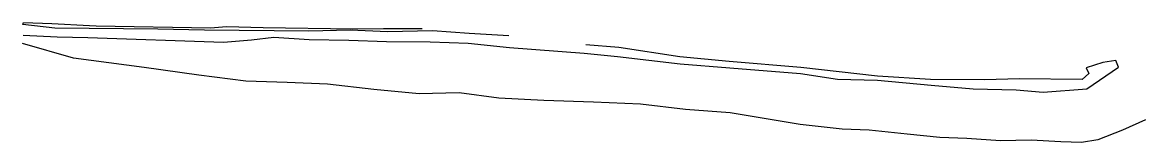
# Model space of a CAD drawing. Header units: metres. Extents: x -9 to 122, y 119 to 133.
import ezdxf

# ---------------------------------------------------------------- set-up
doc = ezdxf.new("R2010")
doc.units = ezdxf.units.M

msp = doc.modelspace()

# ---------------------------------------------------------------- linework, layer by layer
for points in [[(47.502, 131.443, 107.779), (42.873, 131.7, 107.523), (38.593, 132.017, 107.173), (33.352, 131.89, 106.278), (29.044, 132.082, 105.105), (24.208, 131.982, 103.509), (12.036, 132.107, 99.572), (6.604, 132.228, 97.558), (-1.402, 132.289, 94.943), (-5.408, 132.332, 93.735), (-9.11, 132.753, 92.579), (-9.049, 132.989, 92.37), (-5.727, 132.876, 93.272), (-1.364, 132.638, 94.667), (-0.588, 132.603, 94.93), (12.75, 132.367, 99.622), (14.618, 132.523, 100.341), (18.855, 132.42, 101.767), (29.329, 132.252, 105.074), (32.899, 132.274, 105.864), (37.402, 132.285, 106.821)], [(121.645, 121.645, 101.413), (118.979, 120.449, 101.249), (116.088, 119.34, 101.066), (114.187, 119.007, 101.13), (111.792, 119.101, 101.148), (108.314, 119.281, 101.112), (104.741, 119.222, 100.786), (100.842, 119.479, 100.512), (97.673, 119.582, 100.052), (93.879, 119.969, 99.82), (89.452, 120.461, 99.662), (86.314, 120.563, 99.481), (81.413, 121.111, 99.171), (73.283, 122.449, 99.035), (68.053, 122.861, 98.567), (62.812, 123.456, 98.308), (57.365, 123.712, 97.971), (51.559, 123.913, 97.327), (46.319, 124.172, 97.009), (41.693, 124.802, 96.853), (37.049, 124.679, 96.461), (31.745, 125.2, 95.642), (26.369, 125.811, 95.004), (21.653, 125.99, 94.44), (16.865, 126.167, 93.581), (11.395, 126.852, 92.836), (5.006, 127.759, 92.099), (-3.2, 128.821, 91.298), (-9.161, 130.541, 91.363)]]:
    msp.add_polyline3d(points)
at = {"color": 1}
msp.add_polyline3d([(-9.06, 131.517, 92.63), (-5.105, 131.314, 93.845), (-1.533, 131.23, 94.899), (14.243, 130.68, 100.332), (17.524, 130.977, 101.33), (20.101, 131.26, 102.144), (24.234, 130.998, 103.472), (28.866, 130.941, 105.186), (33.224, 130.76, 106.177), (38.318, 130.723, 107.112), (42.751, 130.581, 107.459), (47.559, 130.089, 107.61), (56.246, 129.417, 107.874), (60.153, 129.009, 108.097), (67.448, 128.158, 108.44), (73.217, 127.712, 108.754), (81.464, 127.034, 109.22), (85.762, 126.378, 109.384), (90.42, 126.281, 109.67), (96.673, 125.681, 109.864), (101.584, 125.276, 110.027), (106.561, 125.155, 110.259), (109.704, 124.866, 110.512), (114.791, 125.264, 110.756), (118.513, 127.782, 111.263), (118.194, 128.552, 111.293), (116.67, 128.311, 111.169), (114.744, 127.705, 110.928), (115.044, 127.05, 110.83), (114.283, 126.347, 110.851), (106.92, 126.436, 110.532), (102.941, 126.321, 110.297), (96.612, 126.355, 110.017), (90.441, 126.721, 109.819), (81.483, 127.756, 109.399), (73.149, 128.439, 108.953), (67.393, 128.974, 108.679), (60.302, 130.071, 108.317), (56.44, 130.38, 108.191)], dxfattribs=at)

doc.saveas('drawing.dxf')
